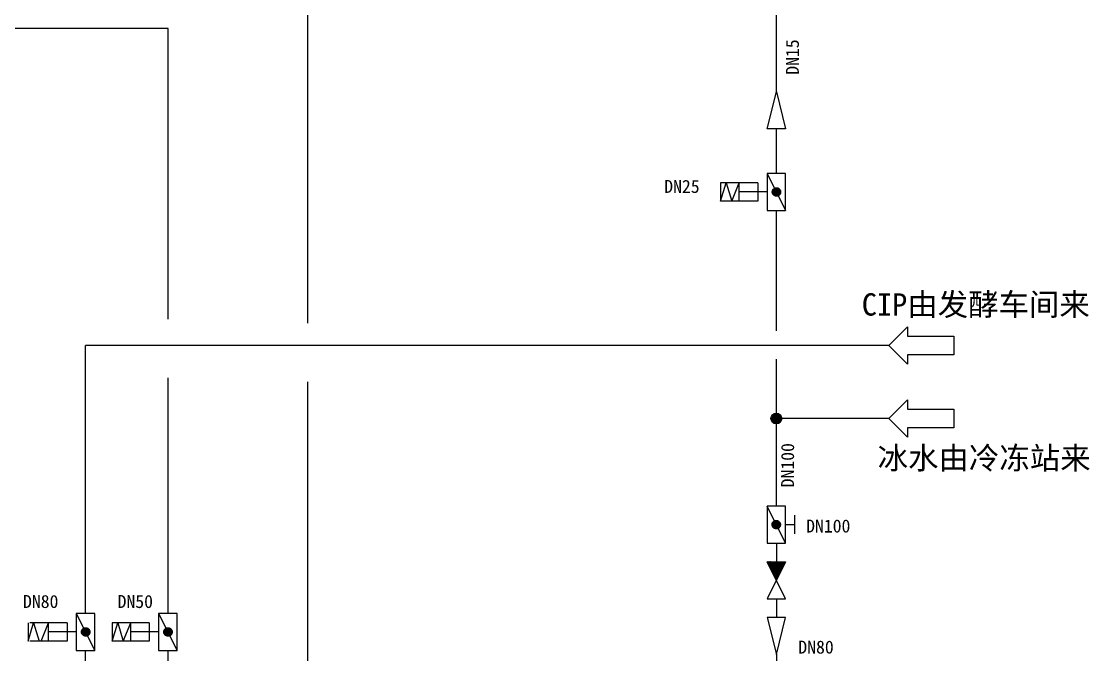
# Model space of a CAD drawing. Header units: millimetres. Extents: x 702 to 1891, y -286 to 555.
# Drawn here: x 1701.4 to 1795.4, y 236.8 to 292.6 of the extents above; entities that cross this region are included whole.
import ezdxf
from ezdxf.enums import TextEntityAlignment as Align

# ---------------------------------------------------------------- set-up
doc = ezdxf.new("R2010")
doc.units = ezdxf.units.MM
doc.header["$MEASUREMENT"] = 0
doc.linetypes.add('1', pattern=[0])
doc.linetypes.add('GESTRICHELT', pattern=[0.75, 0.5, -0.25])
doc.layers.get('0').update_dxf_attribs({"linetype": 'CONTINUOUS'})
for name, color, linetype in [('CIP', 24, 'CONTINUOUS'), ('PRODUKT', 3, 'CONTINUOUS'), ('TEXT', 7, 'CONTINUOUS')]:
    doc.layers.add(name, color=color, linetype=linetype)

# ---------------------------------------------------------------- blocks, each defined once
blk = doc.blocks.new('V158')
at = {"color": 3, "linetype": '1'}
for p, q in [((0, 2.5), (0, -2.5)), ((10, 0), (0, 2.5)), ((0, -2.5), (10, 0))]:
    blk.add_line(p, q, dxfattribs=at)
blk = doc.blocks.new('*X10')
at = {"color": 0}
for p, q in [((150, 187.48), (150.02, 187.49)), ((150, 187.39), (150.07, 187.46)), ((150, 187.3), (150.13, 187.43)), ((150, 187.21), (150.19, 187.4)), ((150, 187.12), (150.25, 187.37)), ((150, 187.03), (150.31, 187.34)), ((150, 186.95), (150.37, 187.32)), ((150, 186.86), (150.43, 187.29)), ((150, 186.77), (150.49, 187.26)), ((150, 186.68), (150.55, 187.23)), ((150, 186.59), (150.6, 187.2)), ((150, 186.5), (150.66, 187.17)), ((150, 186.42), (150.72, 187.14)), ((150, 186.33), (150.78, 187.11)), ((150, 186.24), (150.84, 187.08)), ((150, 186.15), (150.9, 187.05)), ((150, 186.06), (150.96, 187.02)), ((150, 185.97), (151.02, 186.99)), ((150, 185.89), (151.08, 186.96)), ((150, 185.8), (151.14, 186.93)), ((150, 185.71), (151.19, 186.9)), ((150, 185.62), (151.25, 186.87)), ((150, 185.53), (151.31, 186.84)), ((150, 185.44), (151.37, 186.81)), ((150, 185.36), (151.43, 186.79)), ((150, 185.27), (151.49, 186.76)), ((150, 185.18), (151.55, 186.73)), ((150, 185.09), (151.61, 186.7)), ((150, 185), (151.67, 186.67)), ((150, 184.91), (151.72, 186.64)), ((150, 184.83), (151.78, 186.61)), ((150, 184.74), (151.84, 186.58)), ((150, 184.65), (151.9, 186.55)), ((150, 184.56), (151.96, 186.52)), ((150, 184.47), (152.02, 186.49)), ((150, 184.38), (152.08, 186.46)), ((150, 184.29), (152.14, 186.43)), ((150, 184.21), (152.2, 186.4)), ((150, 184.12), (152.25, 186.37)), ((150, 184.03), (152.31, 186.34)), ((150, 183.94), (152.37, 186.31)), ((150, 183.85), (152.43, 186.28)), ((150, 183.76), (152.49, 186.25)), ((150, 183.68), (152.55, 186.23)), ((150, 183.59), (152.61, 186.2)), ((150, 183.5), (152.67, 186.17)), ((150, 183.41), (152.73, 186.14)), ((150, 183.32), (152.79, 186.11)), ((150, 183.23), (152.84, 186.08)), ((150, 183.15), (152.9, 186.05)), ((150, 183.06), (152.96, 186.02)), ((150, 182.97), (153.02, 185.99)), ((150, 182.88), (153.08, 185.96)), ((150, 182.79), (153.14, 185.93)), ((150, 182.7), (153.2, 185.9)), ((150, 182.62), (153.26, 185.87)), ((150, 182.53), (153.32, 185.84)), ((150.12, 182.56), (153.37, 185.81)), ((150.3, 182.65), (153.43, 185.78)), ((150.48, 182.74), (153.49, 185.75)), ((150.65, 182.83), (153.55, 185.72)), ((150.83, 182.92), (153.61, 185.69)), ((151.01, 183), (153.67, 185.67)), ((151.18, 183.09), (153.73, 185.64)), ((151.36, 183.18), (153.79, 185.61)), ((151.54, 183.27), (153.85, 185.58)), ((151.71, 183.36), (153.9, 185.55)), ((151.89, 183.45), (153.96, 185.52)), ((152.07, 183.53), (154.02, 185.49)), ((152.24, 183.62), (154.08, 185.46)), ((152.42, 183.71), (154.14, 185.43)), ((152.6, 183.8), (154.2, 185.4)), ((152.77, 183.89), (154.26, 185.37)), ((152.95, 183.98), (154.32, 185.34)), ((153.13, 184.06), (154.38, 185.31)), ((153.3, 184.15), (154.43, 185.28)), ((153.48, 184.24), (154.49, 185.25)), ((153.66, 184.33), (154.55, 185.22)), ((153.84, 184.42), (154.61, 185.19)), ((154.01, 184.51), (154.67, 185.16)), ((154.19, 184.59), (154.73, 185.14)), ((154.37, 184.68), (154.79, 185.11)), ((154.54, 184.77), (154.85, 185.08)), ((154.72, 184.86), (154.91, 185.05)), ((154.9, 184.95), (154.97, 185.02))]:
    blk.add_line(p, q, dxfattribs=at)
blk = doc.blocks.new('006041')
at = {"color": 3, "linetype": 'Continuous'}
for p, q in [((0, -2.5), (10, 2.5)), ((10, -2.5), (0, 2.5)), ((0, 2.5), (0, -2.5)), ((10, 2.5), (10, -2.5))]:
    blk.add_line(p, q, dxfattribs=at)
at = {"color": 3}
blk.add_blockref('*X10', (-150, -185), dxfattribs=at)

msp = doc.modelspace()

# ---------------------------------------------------------------- hatches: boundary and pattern name
at = {"layer": 'TEXT'}
msp.add_hatch(color=256, dxfattribs=at).paths.add_polyline_path([(1768.311, 257.587, 1), (1767.361, 257.587, 1)])

# ---------------------------------------------------------------- linework, layer by layer
at = {"color": 146}
for p, q in [((1767.836, 286.352), (1767.836, 297.769)), ((1767.836, 279.169), (1767.836, 283.081)), ((1767.836, 265.32), (1767.836, 275.898)), ((1767.836, 249.886), (1767.836, 262.827)), ((1777.74, 257.587), (1779.376, 259.223)), ((1777.74, 257.587), (1779.376, 259.223)), ((1779.376, 259.223), (1779.376, 258.405)), ((1779.376, 259.223), (1779.376, 258.405)), ((1777.74, 257.587), (1767.836, 257.587)), ((1779.376, 255.952), (1777.74, 257.587)), ((1779.376, 255.952), (1777.74, 257.587)), ((1779.376, 258.405), (1783.465, 258.405)), ((1779.376, 258.405), (1783.465, 258.405)), ((1783.465, 258.405), (1783.465, 256.77)), ((1783.465, 258.405), (1783.465, 256.77)), ((1783.465, 256.77), (1779.376, 256.77)), ((1783.465, 256.77), (1779.376, 256.77)), ((1779.376, 256.77), (1779.376, 255.952)), ((1779.376, 256.77), (1779.376, 255.952)), ((1767.836, 246.615), (1767.836, 244.979)), ((1767.836, 241.708), (1767.836, 240.072)), ((1767.836, 236.801), (1767.836, 235.166))]:
    msp.add_line(p, q, dxfattribs=at)
at = {"color": 3}
for p, q in [((1714.318, 266.344), (1714.318, 291.927)), ((1714.318, 240.431), (1714.318, 261.177)), ((1714.318, 196.998), (1714.318, 237.16))]:
    msp.add_line(p, q, dxfattribs=at)
at = {"color": 3, "linetype": '1'}
for p, q in [((1767.018, 283.081), (1767.836, 286.352)), ((1767.836, 286.352), (1768.654, 283.081)), ((1768.654, 283.081), (1767.018, 283.081)), ((1766.201, 278.352), (1762.929, 278.352)), ((1762.929, 276.716), (1763.42, 278.352)), ((1762.929, 278.352), (1762.929, 276.716)), ((1763.42, 278.352), (1763.911, 276.716)), ((1763.911, 276.716), (1764.565, 278.352)), ((1764.565, 276.716), (1764.565, 278.352)), ((1766.201, 278.352), (1766.201, 276.716)), ((1767.018, 279.169), (1768.654, 275.898)), ((1767.018, 279.169), (1767.018, 275.898)), ((1768.654, 279.169), (1767.018, 279.169)), ((1768.654, 275.898), (1768.654, 279.169)), ((1766.201, 277.534), (1764.565, 277.534)), ((1767.018, 277.534), (1766.201, 277.534)), ((1767.869, 277.906), (1767.477, 277.514)), ((1767.822, 277.906), (1767.477, 277.56)), ((1767.477, 277.554), (1767.48, 277.591)), ((1767.477, 277.517), (1767.477, 277.554)), ((1767.481, 277.48), (1767.477, 277.517)), ((1767.48, 277.591), (1767.487, 277.628)), ((1767.488, 277.444), (1767.481, 277.48)), ((1767.91, 277.901), (1767.482, 277.473)), ((1767.769, 277.899), (1767.484, 277.614)), ((1767.487, 277.628), (1767.498, 277.664)), ((1767.5, 277.408), (1767.488, 277.444)), ((1767.948, 277.892), (1767.491, 277.435)), ((1767.498, 277.664), (1767.513, 277.698)), ((1767.515, 277.374), (1767.5, 277.408)), ((1767.982, 277.88), (1767.502, 277.401)), ((1767.702, 277.878), (1767.505, 277.681)), ((1767.513, 277.698), (1767.531, 277.731)), ((1767.533, 277.341), (1767.515, 277.374)), ((1768.014, 277.866), (1767.517, 277.369)), ((1767.531, 277.731), (1767.552, 277.761)), ((1767.554, 277.311), (1767.533, 277.341)), ((1768.043, 277.849), (1767.534, 277.34)), ((1767.552, 277.761), (1767.576, 277.79)), ((1768.07, 277.83), (1767.553, 277.313)), ((1767.578, 277.283), (1767.554, 277.311)), ((1768.096, 277.809), (1767.574, 277.287)), ((1767.576, 277.79), (1767.603, 277.816)), ((1768.119, 277.786), (1767.597, 277.264)), ((1767.603, 277.816), (1767.632, 277.839)), ((1768.14, 277.76), (1767.623, 277.243)), ((1767.632, 277.839), (1767.663, 277.859)), ((1768.158, 277.733), (1767.65, 277.225)), ((1767.663, 277.859), (1767.697, 277.875)), ((1768.175, 277.703), (1767.68, 277.208)), ((1767.697, 277.875), (1767.732, 277.889)), ((1768.189, 277.671), (1767.712, 277.194)), ((1767.732, 277.889), (1767.768, 277.898)), ((1768.201, 277.637), (1767.746, 277.182)), ((1767.768, 277.898), (1767.804, 277.904)), ((1768.209, 277.599), (1767.784, 277.174)), ((1767.804, 277.904), (1767.841, 277.907)), ((1768.214, 277.557), (1767.826, 277.169)), ((1767.836, 277.906), (1767.836, 277.169)), ((1767.841, 277.907), (1767.879, 277.905)), ((1767.857, 277.906), (1767.857, 277.169)), ((1768.213, 277.51), (1767.873, 277.17)), ((1767.879, 277.905), (1767.916, 277.9)), ((1767.916, 277.9), (1767.952, 277.891)), ((1768.205, 277.456), (1767.927, 277.178)), ((1767.952, 277.891), (1767.987, 277.878)), ((1767.987, 277.878), (1768.021, 277.862)), ((1768.182, 277.387), (1767.996, 277.201)), ((1768.021, 277.862), (1768.052, 277.843)), ((1768.052, 277.843), (1768.082, 277.821)), ((1768.082, 277.821), (1768.109, 277.795)), ((1768.109, 277.795), (1768.134, 277.767)), ((1768.141, 277.317), (1768.117, 277.288)), ((1768.134, 277.767), (1768.156, 277.737)), ((1768.162, 277.348), (1768.141, 277.317)), ((1768.156, 277.737), (1768.174, 277.705)), ((1768.179, 277.381), (1768.162, 277.348)), ((1768.174, 277.705), (1768.19, 277.671)), ((1768.193, 277.415), (1768.179, 277.381)), ((1768.19, 277.671), (1768.201, 277.635)), ((1768.204, 277.451), (1768.193, 277.415)), ((1768.201, 277.635), (1768.209, 277.599)), ((1768.211, 277.488), (1768.204, 277.451)), ((1768.209, 277.599), (1768.214, 277.562)), ((1768.214, 277.525), (1768.211, 277.488)), ((1768.214, 277.562), (1768.214, 277.525)), ((1766.201, 276.716), (1762.929, 276.716)), ((1767.606, 277.257), (1767.578, 277.283)), ((1767.635, 277.234), (1767.606, 277.257)), ((1767.667, 277.215), (1767.635, 277.234)), ((1767.7, 277.198), (1767.667, 277.215)), ((1767.735, 277.185), (1767.7, 277.198)), ((1767.771, 277.176), (1767.735, 277.185)), ((1767.808, 277.17), (1767.771, 277.176)), ((1767.845, 277.169), (1767.808, 277.17)), ((1767.853, 277.169), (1767.845, 277.169)), ((1767.89, 277.171), (1767.853, 277.169)), ((1767.927, 277.178), (1767.89, 277.171)), ((1767.963, 277.188), (1767.927, 277.178)), ((1767.997, 277.201), (1767.963, 277.188)), ((1768.03, 277.218), (1767.997, 277.201)), ((1768.062, 277.239), (1768.03, 277.218)), ((1768.091, 277.262), (1768.062, 277.239)), ((1768.117, 277.288), (1768.091, 277.262)), ((1767.018, 275.898), (1768.654, 275.898)), ((1768.654, 249.886), (1767.018, 249.886)), ((1768.654, 246.615), (1767.018, 249.886)), ((1767.018, 249.886), (1767.018, 246.615)), ((1768.654, 246.615), (1768.654, 249.886)), ((1767.458, 248.227), (1767.846, 248.615)), ((1767.458, 248.259), (1767.461, 248.297)), ((1767.459, 248.222), (1767.458, 248.259)), ((1767.459, 248.274), (1767.8, 248.615)), ((1767.463, 248.185), (1767.459, 248.222)), ((1767.461, 248.297), (1767.468, 248.333)), ((1767.463, 248.185), (1767.888, 248.61)), ((1767.471, 248.149), (1767.463, 248.185)), ((1767.467, 248.328), (1767.745, 248.606)), ((1767.468, 248.333), (1767.479, 248.369)), ((1767.471, 248.147), (1767.926, 248.602)), ((1767.479, 248.369), (1767.493, 248.403)), ((1767.483, 248.113), (1767.961, 248.59)), ((1767.49, 248.398), (1767.676, 248.583)), ((1767.493, 248.403), (1767.51, 248.436)), ((1767.497, 248.081), (1767.993, 248.576)), ((1767.51, 248.436), (1767.531, 248.467)), ((1767.514, 248.051), (1768.022, 248.56)), ((1767.531, 248.467), (1767.555, 248.496)), ((1767.533, 248.024), (1768.05, 248.541)), ((1767.554, 247.998), (1768.075, 248.52)), ((1767.555, 248.496), (1767.581, 248.522)), ((1767.577, 247.975), (1768.098, 248.497)), ((1767.581, 248.522), (1767.61, 248.545)), ((1767.602, 247.954), (1768.119, 248.472)), ((1767.61, 248.545), (1767.642, 248.566)), ((1767.629, 247.935), (1768.138, 248.444)), ((1767.642, 248.566), (1767.675, 248.583)), ((1767.658, 247.918), (1768.155, 248.415)), ((1767.675, 248.583), (1767.71, 248.596)), ((1767.69, 247.904), (1768.17, 248.383)), ((1767.71, 248.596), (1767.745, 248.606)), ((1767.725, 247.892), (1768.181, 248.349)), ((1767.745, 248.606), (1767.782, 248.613)), ((1767.762, 247.883), (1768.19, 248.311)), ((1767.782, 248.613), (1767.819, 248.615)), ((1767.803, 247.878), (1768.195, 248.27)), ((1767.819, 248.615), (1767.827, 248.616)), ((1767.826, 248.616), (1767.826, 247.878)), ((1767.827, 248.616), (1767.864, 248.614)), ((1767.836, 247.878), (1767.836, 248.615)), ((1767.836, 248.615), (1767.836, 247.878)), ((1767.85, 247.878), (1768.195, 248.224)), ((1767.864, 248.614), (1767.901, 248.608)), ((1767.893, 248.609), (1767.893, 247.884)), ((1767.901, 248.608), (1767.937, 248.599)), ((1767.903, 247.885), (1768.188, 248.17)), ((1767.937, 248.599), (1767.972, 248.586)), ((1767.972, 248.586), (1768.005, 248.569)), ((1768.005, 248.569), (1768.037, 248.55)), ((1768.037, 248.55), (1768.067, 248.527)), ((1768.067, 248.527), (1768.094, 248.501)), ((1768.094, 248.501), (1768.118, 248.473)), ((1768.118, 248.473), (1768.139, 248.443)), ((1768.139, 248.443), (1768.158, 248.41)), ((1768.158, 248.41), (1768.172, 248.376)), ((1768.172, 248.376), (1768.184, 248.341)), ((1768.185, 248.156), (1768.174, 248.121)), ((1768.184, 248.341), (1768.191, 248.304)), ((1768.192, 248.193), (1768.185, 248.156)), ((1768.191, 248.304), (1768.195, 248.267)), ((1768.196, 248.23), (1768.192, 248.193)), ((1768.195, 248.267), (1768.196, 248.23)), ((1768.654, 248.25), (1769.472, 248.25)), ((1769.472, 247.432), (1769.472, 249.068)), ((1767.483, 248.113), (1767.471, 248.149)), ((1767.498, 248.079), (1767.483, 248.113)), ((1767.516, 248.047), (1767.498, 248.079)), ((1767.538, 248.017), (1767.516, 248.047)), ((1767.563, 247.989), (1767.538, 248.017)), ((1767.59, 247.963), (1767.563, 247.989)), ((1767.62, 247.941), (1767.59, 247.963)), ((1767.652, 247.922), (1767.62, 247.941)), ((1767.685, 247.906), (1767.652, 247.922)), ((1767.72, 247.893), (1767.685, 247.906)), ((1767.757, 247.884), (1767.72, 247.893)), ((1767.793, 247.879), (1767.757, 247.884)), ((1767.831, 247.877), (1767.793, 247.879)), ((1767.868, 247.88), (1767.831, 247.877)), ((1767.905, 247.886), (1767.868, 247.88)), ((1767.941, 247.895), (1767.905, 247.886)), ((1767.975, 247.909), (1767.941, 247.895)), ((1767.971, 247.907), (1768.167, 248.103)), ((1768.009, 247.925), (1767.975, 247.909)), ((1768.04, 247.945), (1768.009, 247.925)), ((1768.069, 247.968), (1768.04, 247.945)), ((1768.096, 247.994), (1768.069, 247.968)), ((1768.12, 248.023), (1768.096, 247.994)), ((1768.141, 248.053), (1768.12, 248.023)), ((1768.159, 248.086), (1768.141, 248.053)), ((1768.174, 248.121), (1768.159, 248.086)), ((1767.018, 246.615), (1768.654, 246.615)), ((1706.24, 240.433), (1706.24, 237.161)), ((1707.876, 240.433), (1706.24, 240.433)), ((1706.24, 240.433), (1707.876, 237.161)), ((1707.876, 237.161), (1707.876, 240.433)), ((1715.115, 240.431), (1713.479, 240.431)), ((1713.479, 240.431), (1713.479, 237.16)), ((1713.479, 240.431), (1715.115, 237.16)), ((1715.115, 237.16), (1715.115, 240.431)), ((1701.996, 239.615), (1701.996, 237.979)), ((1701.996, 237.979), (1702.486, 239.615)), ((1705.422, 239.615), (1702.151, 239.615)), ((1702.486, 239.615), (1702.977, 237.979)), ((1703.133, 237.979), (1703.787, 239.615)), ((1703.787, 237.979), (1703.787, 239.615)), ((1705.422, 238.797), (1703.787, 238.797)), ((1705.422, 239.615), (1705.422, 237.979)), ((1706.24, 238.797), (1705.422, 238.797)), ((1707.044, 239.169), (1706.699, 238.824)), ((1707.091, 239.169), (1706.699, 238.777)), ((1706.699, 238.817), (1706.702, 238.855)), ((1706.699, 238.78), (1706.699, 238.817)), ((1706.703, 238.743), (1706.699, 238.78)), ((1706.702, 238.855), (1706.709, 238.891)), ((1707.132, 239.164), (1706.704, 238.736)), ((1706.991, 239.162), (1706.706, 238.877)), ((1706.709, 238.891), (1706.72, 238.927)), ((1707.17, 239.155), (1706.713, 238.698)), ((1706.72, 238.927), (1706.735, 238.961)), ((1707.204, 239.144), (1706.724, 238.664)), ((1706.923, 239.141), (1706.727, 238.945)), ((1706.735, 238.961), (1706.753, 238.994)), ((1707.236, 239.129), (1706.739, 238.632)), ((1706.753, 238.994), (1706.774, 239.024)), ((1707.265, 239.112), (1706.756, 238.603)), ((1706.774, 239.024), (1706.798, 239.053)), ((1707.292, 239.093), (1706.775, 238.576)), ((1707.317, 239.072), (1706.796, 238.551)), ((1706.798, 239.053), (1706.825, 239.079)), ((1707.341, 239.049), (1706.819, 238.527)), ((1706.825, 239.079), (1706.854, 239.102)), ((1707.361, 239.024), (1706.844, 238.507)), ((1706.854, 239.102), (1706.885, 239.122)), ((1707.38, 238.996), (1706.872, 238.488)), ((1706.885, 239.122), (1706.919, 239.139)), ((1707.397, 238.966), (1706.902, 238.471)), ((1706.919, 239.139), (1706.954, 239.152)), ((1707.411, 238.934), (1706.934, 238.457)), ((1706.954, 239.152), (1706.99, 239.161)), ((1707.423, 238.9), (1706.968, 238.445)), ((1706.99, 239.161), (1707.026, 239.167)), ((1707.431, 238.862), (1707.006, 238.437)), ((1707.026, 239.167), (1707.063, 239.17)), ((1707.436, 238.82), (1707.048, 238.432)), ((1707.058, 239.169), (1707.058, 238.432)), ((1707.063, 239.17), (1707.101, 239.168)), ((1707.435, 238.773), (1707.095, 238.433)), ((1707.101, 239.168), (1707.138, 239.163)), ((1707.138, 239.163), (1707.174, 239.154)), ((1707.174, 239.154), (1707.209, 239.142)), ((1707.209, 239.142), (1707.243, 239.126)), ((1707.243, 239.126), (1707.274, 239.106)), ((1707.274, 239.106), (1707.304, 239.084)), ((1707.304, 239.084), (1707.331, 239.058)), ((1707.331, 239.058), (1707.356, 239.03)), ((1707.356, 239.03), (1707.378, 239)), ((1707.378, 239), (1707.396, 238.968)), ((1707.396, 238.968), (1707.411, 238.934)), ((1707.411, 238.934), (1707.423, 238.898)), ((1707.423, 238.898), (1707.431, 238.862)), ((1707.431, 238.862), (1707.436, 238.825)), ((1707.436, 238.788), (1707.433, 238.751)), ((1707.436, 238.825), (1707.436, 238.788)), ((1712.662, 239.614), (1709.391, 239.614)), ((1709.391, 239.614), (1709.391, 237.978)), ((1709.391, 237.978), (1709.881, 239.614)), ((1709.881, 239.614), (1710.372, 237.978)), ((1710.372, 237.978), (1711.026, 239.614)), ((1711.026, 237.978), (1711.026, 239.614)), ((1712.662, 238.796), (1711.026, 238.796)), ((1712.662, 239.614), (1712.662, 237.978)), ((1713.479, 238.796), (1712.662, 238.796)), ((1714.284, 239.168), (1713.938, 238.822)), ((1714.33, 239.168), (1713.938, 238.776)), ((1713.938, 238.816), (1713.941, 238.853)), ((1713.938, 238.779), (1713.938, 238.816)), ((1713.942, 238.742), (1713.938, 238.779)), ((1713.941, 238.853), (1713.949, 238.89)), ((1714.371, 239.163), (1713.943, 238.735)), ((1714.23, 239.161), (1713.945, 238.876)), ((1713.949, 238.89), (1713.96, 238.926)), ((1714.409, 239.154), (1713.952, 238.697)), ((1713.96, 238.926), (1713.974, 238.96)), ((1714.443, 239.142), (1713.964, 238.663)), ((1714.163, 239.14), (1713.967, 238.943)), ((1713.974, 238.96), (1713.992, 238.993)), ((1714.475, 239.128), (1713.978, 238.631)), ((1713.992, 238.993), (1714.013, 239.023)), ((1714.504, 239.111), (1713.995, 238.602)), ((1714.013, 239.023), (1714.037, 239.052)), ((1714.532, 239.092), (1714.014, 238.575)), ((1714.557, 239.071), (1714.035, 238.549)), ((1714.037, 239.052), (1714.064, 239.078)), ((1714.58, 239.048), (1714.058, 238.526)), ((1714.064, 239.078), (1714.093, 239.101)), ((1714.601, 239.022), (1714.084, 238.505)), ((1714.093, 239.101), (1714.125, 239.121)), ((1714.62, 238.995), (1714.111, 238.487)), ((1714.125, 239.121), (1714.158, 239.137)), ((1714.636, 238.965), (1714.141, 238.47)), ((1714.158, 239.137), (1714.193, 239.151)), ((1714.65, 238.933), (1714.173, 238.456)), ((1714.193, 239.151), (1714.229, 239.16)), ((1714.662, 238.899), (1714.207, 238.444)), ((1714.229, 239.16), (1714.265, 239.166)), ((1714.67, 238.861), (1714.245, 238.436)), ((1714.265, 239.166), (1714.303, 239.169)), ((1714.675, 238.819), (1714.287, 238.431)), ((1714.297, 239.168), (1714.297, 238.431)), ((1714.303, 239.169), (1714.34, 239.167)), ((1714.318, 239.168), (1714.318, 238.431)), ((1714.674, 238.772), (1714.334, 238.432)), ((1714.34, 239.167), (1714.377, 239.162)), ((1714.377, 239.162), (1714.413, 239.153)), ((1714.413, 239.153), (1714.448, 239.14)), ((1714.448, 239.14), (1714.482, 239.124)), ((1714.482, 239.124), (1714.514, 239.105)), ((1714.514, 239.105), (1714.543, 239.083)), ((1714.543, 239.083), (1714.571, 239.057)), ((1714.571, 239.057), (1714.595, 239.029)), ((1714.595, 239.029), (1714.617, 238.999)), ((1714.617, 238.999), (1714.635, 238.967)), ((1714.635, 238.967), (1714.651, 238.933)), ((1714.651, 238.933), (1714.662, 238.897)), ((1714.662, 238.897), (1714.67, 238.861)), ((1714.67, 238.861), (1714.675, 238.824)), ((1714.675, 238.787), (1714.672, 238.75)), ((1714.675, 238.824), (1714.675, 238.787)), ((1705.422, 237.979), (1702.151, 237.979)), ((1706.71, 238.707), (1706.703, 238.743)), ((1706.722, 238.671), (1706.71, 238.707)), ((1706.737, 238.637), (1706.722, 238.671)), ((1706.755, 238.604), (1706.737, 238.637)), ((1706.776, 238.574), (1706.755, 238.604)), ((1706.8, 238.546), (1706.776, 238.574)), ((1706.828, 238.52), (1706.8, 238.546)), ((1706.857, 238.497), (1706.828, 238.52)), ((1706.889, 238.478), (1706.857, 238.497)), ((1706.922, 238.461), (1706.889, 238.478)), ((1706.957, 238.448), (1706.922, 238.461)), ((1706.993, 238.439), (1706.957, 238.448)), ((1707.03, 238.434), (1706.993, 238.439)), ((1707.067, 238.432), (1707.03, 238.434)), ((1707.075, 238.432), (1707.067, 238.432)), ((1707.112, 238.434), (1707.075, 238.432)), ((1707.149, 238.441), (1707.112, 238.434)), ((1707.427, 238.719), (1707.149, 238.441)), ((1707.185, 238.451), (1707.149, 238.441)), ((1707.219, 238.464), (1707.185, 238.451)), ((1707.404, 238.65), (1707.218, 238.464)), ((1707.252, 238.481), (1707.219, 238.464)), ((1707.284, 238.502), (1707.252, 238.481)), ((1707.313, 238.525), (1707.284, 238.502)), ((1707.339, 238.551), (1707.313, 238.525)), ((1707.363, 238.58), (1707.339, 238.551)), ((1707.384, 238.611), (1707.363, 238.58)), ((1707.401, 238.644), (1707.384, 238.611)), ((1707.415, 238.678), (1707.401, 238.644)), ((1707.426, 238.714), (1707.415, 238.678)), ((1707.433, 238.751), (1707.426, 238.714)), ((1712.662, 237.978), (1709.391, 237.978)), ((1713.95, 238.706), (1713.942, 238.742)), ((1713.961, 238.67), (1713.95, 238.706)), ((1713.976, 238.636), (1713.961, 238.67)), ((1713.994, 238.603), (1713.976, 238.636)), ((1714.015, 238.573), (1713.994, 238.603)), ((1714.04, 238.545), (1714.015, 238.573)), ((1714.067, 238.519), (1714.04, 238.545)), ((1714.096, 238.496), (1714.067, 238.519)), ((1714.128, 238.477), (1714.096, 238.496)), ((1714.161, 238.46), (1714.128, 238.477)), ((1714.196, 238.447), (1714.161, 238.46)), ((1714.232, 238.438), (1714.196, 238.447)), ((1714.269, 238.432), (1714.232, 238.438)), ((1714.306, 238.431), (1714.269, 238.432)), ((1714.314, 238.431), (1714.306, 238.431)), ((1714.351, 238.433), (1714.314, 238.431)), ((1714.388, 238.44), (1714.351, 238.433)), ((1714.666, 238.718), (1714.388, 238.44)), ((1714.424, 238.45), (1714.388, 238.44)), ((1714.458, 238.463), (1714.424, 238.45)), ((1714.643, 238.649), (1714.458, 238.463)), ((1714.492, 238.48), (1714.458, 238.463)), ((1714.523, 238.501), (1714.492, 238.48)), ((1714.552, 238.524), (1714.523, 238.501)), ((1714.578, 238.55), (1714.552, 238.524)), ((1714.602, 238.579), (1714.578, 238.55)), ((1714.623, 238.61), (1714.602, 238.579)), ((1714.64, 238.643), (1714.623, 238.61)), ((1714.655, 238.677), (1714.64, 238.643)), ((1714.665, 238.713), (1714.655, 238.677)), ((1714.672, 238.75), (1714.665, 238.713)), ((1706.24, 237.161), (1707.876, 237.161)), ((1713.479, 237.16), (1715.115, 237.16))]:
    msp.add_line(p, q, dxfattribs=at)
at = {"layer": 'CIP'}
for p, q in [((1726.576, 294.678), (1726.576, 265.999)), ((1777.74, 264.014), (1779.376, 265.649)), ((1777.74, 264.014), (1779.376, 265.649)), ((1779.376, 265.649), (1779.376, 264.832)), ((1779.376, 265.649), (1779.376, 264.832)), ((1779.376, 264.832), (1783.465, 264.832)), ((1779.376, 264.832), (1783.465, 264.832)), ((1783.465, 264.832), (1783.465, 263.196)), ((1783.465, 264.832), (1783.465, 263.196)), ((1707.058, 240.433), (1707.058, 264.014)), ((1739.594, 264.014), (1707.058, 264.014)), ((1745.186, 264.014), (1734.083, 264.014)), ((1777.74, 264.014), (1743.778, 264.014)), ((1779.376, 262.378), (1777.74, 264.014)), ((1779.376, 262.378), (1777.74, 264.014)), ((1783.465, 263.196), (1779.376, 263.196)), ((1783.465, 263.196), (1779.376, 263.196)), ((1779.376, 263.196), (1779.376, 262.378)), ((1779.376, 263.196), (1779.376, 262.378)), ((1726.576, 260.833), (1726.576, 223.594)), ((1707.058, 200.725), (1707.058, 237.161))]:
    msp.add_line(p, q, dxfattribs=at)
at = {"layer": 'PRODUKT'}
msp.add_line((1714.318, 291.927), (1581.046, 291.927), dxfattribs=at)
at = {"layer": 'TEXT'}
msp.add_circle((1767.836, 257.587), 0.475, dxfattribs=at)

# ---------------------------------------------------------------- block references
at = {"yscale": 0.3271128750489599, "zscale": 0.3271128750489599}
for name, p, xscale, rotation in [('006041', (1767.836, 244.979), -0.3271128750489599, 89.99999999999999), ('V158', (1767.836, 240.072), 0.3271128750489599, 270)]:
    msp.add_blockref(name, p, dxfattribs=dict(at, xscale=xscale, rotation=rotation))

# ---------------------------------------------------------------- texts
at = {"color": 0, "linetype": 'GESTRICHELT', "char_height": 1.96268, "width": 25.84637, "attachment_point": 5}
for s, insert in [('\\f宋体|b0|i0|c134|p2;CIP由发酵车间来', (1785.384, 267.522)), ('\\f宋体|b0|i0|c134|p2;冰水由冷冻站来', (1786.117, 254.009))]:
    msp.add_mtext(s, dxfattribs=dict(at, insert=insert))
at = {"layer": 'TEXT'}
for s, p in [('DN15', (1770.162, 287.857)), ('DN100', (1769.739, 251.532))]:
    msp.add_text(s, height=1.1449, rotation=90, dxfattribs=at).set_placement(p, align=Align.BOTTOM_LEFT)
for s, p in [('DN25', (1757.97, 277.11)), ('DN100', (1770.456, 247.211)), ('DN80', (1701.548, 240.567)), ('DN50', (1709.87, 240.566)), ('DN80', (1769.769, 236.551))]:
    msp.add_text(s, height=1.1449, dxfattribs=at).set_placement(p, align=Align.BOTTOM_LEFT)

doc.saveas('drawing.dxf')
